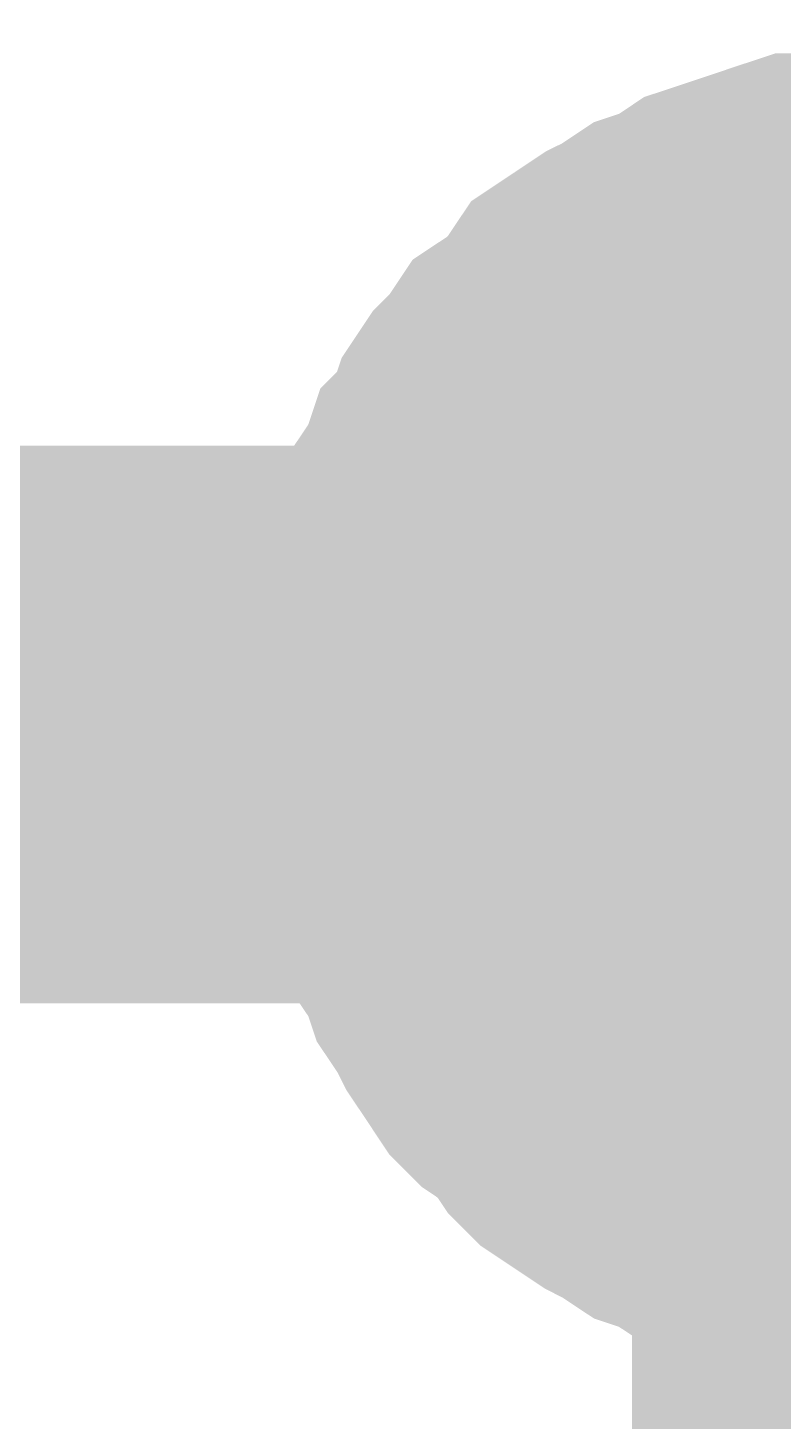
# Model space of a CAD drawing. Header units: inches. Extents: x 0 to 841, y 0 to 594.
# Drawn here: x 261.323 to 262.338, y 274.054 to 275.926 of the extents above; entities that cross this region are included whole.
import ezdxf

# ---------------------------------------------------------------- set-up
doc = ezdxf.new("R2010")
doc.units = ezdxf.units.IN
doc.layers.add('Sheet', color=255, linetype='Continuous')

msp = doc.modelspace()

# ---------------------------------------------------------------- linework, layer by layer
at = {"layer": 'Sheet'}
for points in [[(350.0049, 299.9983, 0.7493, 0.7493, 0), (312.5116, 299.9983, 0.7493, 0.7493, 0), (312.5116, 274.99, 0.7493, 0.7493, 0), (280.0152, 274.99, 0.7493, 0.7493, 0), (262.5093, 274.99, 0.7493, 0.7493, 0), (257.5125, 274.99, 0.7493, 0.7493, 0)], [(261.757, 274.99, 0.2997, 0.2997, 0), (261.757, 275.0349, 0.2997, 0.2997, 0), (261.757, 275.0686, 0.2997, 0.2997, 0), (261.7682, 275.1023, 0.2997, 0.2997, 0), (261.7682, 275.1472, 0.2997, 0.2997, 0), (261.7794, 275.1809, 0.2997, 0.2997, 0), (261.7907, 275.2146, 0.2997, 0.2997, 0), (261.8019, 275.2595, 0.2997, 0.2997, 0), (261.8131, 275.2932, 0.2997, 0.2997, 0), (261.8356, 275.3269, 0.2997, 0.2997, 0), (261.8468, 275.3606, 0.2997, 0.2997, 0), (261.8693, 275.3831, 0.2997, 0.2997, 0), (261.8805, 275.4167, 0.2997, 0.2997, 0), (261.903, 275.4504, 0.2997, 0.2997, 0), (261.9254, 275.4729, 0.2997, 0.2997, 0), (261.9479, 275.5066, 0.2997, 0.2997, 0), (261.9816, 275.529, 0.2997, 0.2997, 0), (262.004, 275.5515, 0.2997, 0.2997, 0), (262.0265, 275.5852, 0.2997, 0.2997, 0), (262.0602, 275.6076, 0.2997, 0.2997, 0), (262.0938, 275.6301, 0.2997, 0.2997, 0), (262.1163, 275.6413, 0.2997, 0.2997, 0), (262.15, 275.6638, 0.2997, 0.2997, 0), (262.1837, 275.675, 0.2997, 0.2997, 0), (262.2174, 275.6975, 0.2997, 0.2997, 0), (262.2511, 275.7087, 0.2997, 0.2997, 0), (262.2847, 275.7199, 0.2997, 0.2997, 0), (262.3184, 275.7312, 0.2997, 0.2997, 0), (262.3521, 275.7424, 0.2997, 0.2997, 0), (262.397, 275.7424, 0.2997, 0.2997, 0), (262.4307, 275.7536, 0.2997, 0.2997, 0), (262.4756, 275.7536, 0.2997, 0.2997, 0), (262.5093, 275.7536, 0.2997, 0.2997, 0)], [(261.757, 274.99, 0.2997, 0.2997, 0), (261.757, 275.0349, 0.2997, 0.2997, 0), (261.757, 275.0686, 0.2997, 0.2997, 0), (261.7682, 275.1023, 0.2997, 0.2997, 0), (261.7682, 275.1472, 0.2997, 0.2997, 0), (261.7794, 275.1809, 0.2997, 0.2997, 0), (261.7907, 275.2146, 0.2997, 0.2997, 0), (261.8019, 275.2595, 0.2997, 0.2997, 0), (261.8131, 275.2932, 0.2997, 0.2997, 0), (261.8356, 275.3269, 0.2997, 0.2997, 0), (261.8468, 275.3606, 0.2997, 0.2997, 0), (261.8693, 275.3831, 0.2997, 0.2997, 0), (261.8805, 275.4167, 0.2997, 0.2997, 0), (261.903, 275.4504, 0.2997, 0.2997, 0), (261.9254, 275.4729, 0.2997, 0.2997, 0), (261.9479, 275.5066, 0.2997, 0.2997, 0), (261.9816, 275.529, 0.2997, 0.2997, 0), (262.004, 275.5515, 0.2997, 0.2997, 0), (262.0265, 275.5852, 0.2997, 0.2997, 0), (262.0602, 275.6076, 0.2997, 0.2997, 0), (262.0938, 275.6301, 0.2997, 0.2997, 0), (262.1163, 275.6413, 0.2997, 0.2997, 0), (262.15, 275.6638, 0.2997, 0.2997, 0), (262.1837, 275.675, 0.2997, 0.2997, 0), (262.2174, 275.6975, 0.2997, 0.2997, 0), (262.2511, 275.7087, 0.2997, 0.2997, 0), (262.2847, 275.7199, 0.2997, 0.2997, 0), (262.3184, 275.7312, 0.2997, 0.2997, 0), (262.3521, 275.7424, 0.2997, 0.2997, 0), (262.397, 275.7424, 0.2997, 0.2997, 0), (262.4307, 275.7536, 0.2997, 0.2997, 0), (262.4756, 275.7536, 0.2997, 0.2997, 0), (262.5093, 275.7536, 0.2997, 0.2997, 0)], [(261.757, 274.99, 0.2997, 0.2997, 0), (261.757, 275.0349, 0.2997, 0.2997, 0), (261.757, 275.0686, 0.2997, 0.2997, 0), (261.7682, 275.1023, 0.2997, 0.2997, 0), (261.7682, 275.1472, 0.2997, 0.2997, 0), (261.7794, 275.1809, 0.2997, 0.2997, 0), (261.7907, 275.2146, 0.2997, 0.2997, 0), (261.8019, 275.2595, 0.2997, 0.2997, 0), (261.8131, 275.2932, 0.2997, 0.2997, 0), (261.8356, 275.3269, 0.2997, 0.2997, 0), (261.8468, 275.3606, 0.2997, 0.2997, 0), (261.8693, 275.3831, 0.2997, 0.2997, 0), (261.8805, 275.4167, 0.2997, 0.2997, 0), (261.903, 275.4504, 0.2997, 0.2997, 0), (261.9254, 275.4729, 0.2997, 0.2997, 0), (261.9479, 275.5066, 0.2997, 0.2997, 0), (261.9816, 275.529, 0.2997, 0.2997, 0), (262.004, 275.5515, 0.2997, 0.2997, 0), (262.0265, 275.5852, 0.2997, 0.2997, 0), (262.0602, 275.6076, 0.2997, 0.2997, 0), (262.0938, 275.6301, 0.2997, 0.2997, 0), (262.1163, 275.6413, 0.2997, 0.2997, 0), (262.15, 275.6638, 0.2997, 0.2997, 0), (262.1837, 275.675, 0.2997, 0.2997, 0), (262.2174, 275.6975, 0.2997, 0.2997, 0), (262.2511, 275.7087, 0.2997, 0.2997, 0), (262.2847, 275.7199, 0.2997, 0.2997, 0), (262.3184, 275.7312, 0.2997, 0.2997, 0), (262.3521, 275.7424, 0.2997, 0.2997, 0), (262.397, 275.7424, 0.2997, 0.2997, 0), (262.4307, 275.7536, 0.2997, 0.2997, 0), (262.4756, 275.7536, 0.2997, 0.2997, 0), (262.5093, 275.7536, 0.2997, 0.2997, 0)], [(261.757, 274.99, 0.0991, 0.0991, 0), (261.757, 275.0349, 0.0991, 0.0991, 0), (261.757, 275.0686, 0.0991, 0.0991, 0), (261.7682, 275.1023, 0.0991, 0.0991, 0), (261.7682, 275.1472, 0.0991, 0.0991, 0), (261.7794, 275.1809, 0.0991, 0.0991, 0), (261.7907, 275.2146, 0.0991, 0.0991, 0), (261.8019, 275.2595, 0.0991, 0.0991, 0), (261.8131, 275.2932, 0.0991, 0.0991, 0), (261.8356, 275.3269, 0.0991, 0.0991, 0), (261.8468, 275.3606, 0.0991, 0.0991, 0), (261.8693, 275.3831, 0.0991, 0.0991, 0), (261.8805, 275.4167, 0.0991, 0.0991, 0), (261.903, 275.4504, 0.0991, 0.0991, 0), (261.9254, 275.4729, 0.0991, 0.0991, 0), (261.9479, 275.5066, 0.0991, 0.0991, 0), (261.9816, 275.529, 0.0991, 0.0991, 0), (262.004, 275.5515, 0.0991, 0.0991, 0), (262.0265, 275.5852, 0.0991, 0.0991, 0), (262.0602, 275.6076, 0.0991, 0.0991, 0), (262.0938, 275.6301, 0.0991, 0.0991, 0), (262.1163, 275.6413, 0.0991, 0.0991, 0), (262.15, 275.6638, 0.0991, 0.0991, 0), (262.1837, 275.675, 0.0991, 0.0991, 0), (262.2174, 275.6975, 0.0991, 0.0991, 0), (262.2511, 275.7087, 0.0991, 0.0991, 0), (262.2847, 275.7199, 0.0991, 0.0991, 0), (262.3184, 275.7312, 0.0991, 0.0991, 0), (262.3521, 275.7424, 0.0991, 0.0991, 0), (262.397, 275.7424, 0.0991, 0.0991, 0)], [(261.757, 274.99, 0.0991, 0.0991, 0), (261.757, 275.0349, 0.0991, 0.0991, 0), (261.757, 275.0686, 0.0991, 0.0991, 0), (261.7682, 275.1023, 0.0991, 0.0991, 0), (261.7682, 275.1472, 0.0991, 0.0991, 0), (261.7794, 275.1809, 0.0991, 0.0991, 0), (261.7907, 275.2146, 0.0991, 0.0991, 0), (261.8019, 275.2595, 0.0991, 0.0991, 0), (261.8131, 275.2932, 0.0991, 0.0991, 0), (261.8356, 275.3269, 0.0991, 0.0991, 0), (261.8468, 275.3606, 0.0991, 0.0991, 0), (261.8693, 275.3831, 0.0991, 0.0991, 0), (261.8805, 275.4167, 0.0991, 0.0991, 0), (261.903, 275.4504, 0.0991, 0.0991, 0), (261.9254, 275.4729, 0.0991, 0.0991, 0), (261.9479, 275.5066, 0.0991, 0.0991, 0), (261.9816, 275.529, 0.0991, 0.0991, 0), (262.004, 275.5515, 0.0991, 0.0991, 0), (262.0265, 275.5852, 0.0991, 0.0991, 0), (262.0602, 275.6076, 0.0991, 0.0991, 0), (262.0938, 275.6301, 0.0991, 0.0991, 0), (262.1163, 275.6413, 0.0991, 0.0991, 0), (262.15, 275.6638, 0.0991, 0.0991, 0), (262.1837, 275.675, 0.0991, 0.0991, 0), (262.2174, 275.6975, 0.0991, 0.0991, 0), (262.2511, 275.7087, 0.0991, 0.0991, 0), (262.2847, 275.7199, 0.0991, 0.0991, 0), (262.3184, 275.7312, 0.0991, 0.0991, 0), (262.3521, 275.7424, 0.0991, 0.0991, 0), (262.397, 275.7424, 0.0991, 0.0991, 0)], [(261.757, 274.99, 0.0991, 0.0991, 0), (261.757, 275.0349, 0.0991, 0.0991, 0), (261.757, 275.0686, 0.0991, 0.0991, 0), (261.7682, 275.1023, 0.0991, 0.0991, 0), (261.7682, 275.1472, 0.0991, 0.0991, 0), (261.7794, 275.1809, 0.0991, 0.0991, 0), (261.7907, 275.2146, 0.0991, 0.0991, 0), (261.8019, 275.2595, 0.0991, 0.0991, 0), (261.8131, 275.2932, 0.0991, 0.0991, 0), (261.8356, 275.3269, 0.0991, 0.0991, 0), (261.8468, 275.3606, 0.0991, 0.0991, 0), (261.8693, 275.3831, 0.0991, 0.0991, 0), (261.8805, 275.4167, 0.0991, 0.0991, 0), (261.903, 275.4504, 0.0991, 0.0991, 0), (261.9254, 275.4729, 0.0991, 0.0991, 0), (261.9479, 275.5066, 0.0991, 0.0991, 0), (261.9816, 275.529, 0.0991, 0.0991, 0), (262.004, 275.5515, 0.0991, 0.0991, 0), (262.0265, 275.5852, 0.0991, 0.0991, 0), (262.0602, 275.6076, 0.0991, 0.0991, 0), (262.0938, 275.6301, 0.0991, 0.0991, 0), (262.1163, 275.6413, 0.0991, 0.0991, 0), (262.15, 275.6638, 0.0991, 0.0991, 0), (262.1837, 275.675, 0.0991, 0.0991, 0), (262.2174, 275.6975, 0.0991, 0.0991, 0), (262.2511, 275.7087, 0.0991, 0.0991, 0), (262.2847, 275.7199, 0.0991, 0.0991, 0), (262.3184, 275.7312, 0.0991, 0.0991, 0), (262.3521, 275.7424, 0.0991, 0.0991, 0), (262.397, 275.7424, 0.0991, 0.0991, 0)], [(262.004, 274.99, 0.2997, 0.2997, 0), (262.004, 275.0125, 0.2997, 0.2997, 0), (262.004, 275.0462, 0.2997, 0.2997, 0), (262.0152, 275.0686, 0.2997, 0.2997, 0), (262.0152, 275.0911, 0.2997, 0.2997, 0), (262.0152, 275.1135, 0.2997, 0.2997, 0), (262.0265, 275.1472, 0.2997, 0.2997, 0), (262.0377, 275.1697, 0.2997, 0.2997, 0), (262.0489, 275.1922, 0.2997, 0.2997, 0), (262.0602, 275.2146, 0.2997, 0.2997, 0), (262.0714, 275.2371, 0.2997, 0.2997, 0), (262.0826, 275.2595, 0.2997, 0.2997, 0), (262.0938, 275.282, 0.2997, 0.2997, 0), (262.1051, 275.2932, 0.2997, 0.2997, 0), (262.1275, 275.3157, 0.2997, 0.2997, 0), (262.1388, 275.3381, 0.2997, 0.2997, 0), (262.15, 275.3494, 0.2997, 0.2997, 0), (262.1725, 275.3718, 0.2997, 0.2997, 0), (262.1949, 275.3831, 0.2997, 0.2997, 0), (262.2061, 275.4055, 0.2997, 0.2997, 0), (262.2286, 275.4167, 0.2997, 0.2997, 0), (262.2511, 275.428, 0.2997, 0.2997, 0), (262.2735, 275.4392, 0.2997, 0.2997, 0), (262.296, 275.4504, 0.2997, 0.2997, 0), (262.3184, 275.4617, 0.2997, 0.2997, 0), (262.3409, 275.4729, 0.2997, 0.2997, 0), (262.3633, 275.4841, 0.2997, 0.2997, 0), (262.3858, 275.4953, 0.2997, 0.2997, 0), (262.4083, 275.4953, 0.2997, 0.2997, 0), (262.4307, 275.4953, 0.2997, 0.2997, 0), (262.4644, 275.5066, 0.2997, 0.2997, 0), (262.4869, 275.5066, 0.2997, 0.2997, 0), (262.5093, 275.5066, 0.2997, 0.2997, 0)], [(262.004, 274.99, 0.2997, 0.2997, 0), (262.004, 275.0125, 0.2997, 0.2997, 0), (262.004, 275.0462, 0.2997, 0.2997, 0), (262.0152, 275.0686, 0.2997, 0.2997, 0), (262.0152, 275.0911, 0.2997, 0.2997, 0), (262.0152, 275.1135, 0.2997, 0.2997, 0), (262.0265, 275.1472, 0.2997, 0.2997, 0), (262.0377, 275.1697, 0.2997, 0.2997, 0), (262.0489, 275.1922, 0.2997, 0.2997, 0), (262.0602, 275.2146, 0.2997, 0.2997, 0), (262.0714, 275.2371, 0.2997, 0.2997, 0), (262.0826, 275.2595, 0.2997, 0.2997, 0), (262.0938, 275.282, 0.2997, 0.2997, 0), (262.1051, 275.2932, 0.2997, 0.2997, 0), (262.1275, 275.3157, 0.2997, 0.2997, 0), (262.1388, 275.3381, 0.2997, 0.2997, 0), (262.15, 275.3494, 0.2997, 0.2997, 0), (262.1725, 275.3718, 0.2997, 0.2997, 0), (262.1949, 275.3831, 0.2997, 0.2997, 0), (262.2061, 275.4055, 0.2997, 0.2997, 0), (262.2286, 275.4167, 0.2997, 0.2997, 0), (262.2511, 275.428, 0.2997, 0.2997, 0), (262.2735, 275.4392, 0.2997, 0.2997, 0), (262.296, 275.4504, 0.2997, 0.2997, 0), (262.3184, 275.4617, 0.2997, 0.2997, 0), (262.3409, 275.4729, 0.2997, 0.2997, 0), (262.3633, 275.4841, 0.2997, 0.2997, 0), (262.3858, 275.4953, 0.2997, 0.2997, 0), (262.4083, 275.4953, 0.2997, 0.2997, 0), (262.4307, 275.4953, 0.2997, 0.2997, 0), (262.4644, 275.5066, 0.2997, 0.2997, 0), (262.4869, 275.5066, 0.2997, 0.2997, 0), (262.5093, 275.5066, 0.2997, 0.2997, 0)], [(262.004, 274.99, 0.0991, 0.0991, 0), (262.004, 275.0125, 0.0991, 0.0991, 0), (262.004, 275.0462, 0.0991, 0.0991, 0), (262.0152, 275.0686, 0.0991, 0.0991, 0), (262.0152, 275.0911, 0.0991, 0.0991, 0), (262.0152, 275.1135, 0.0991, 0.0991, 0), (262.0265, 275.1472, 0.0991, 0.0991, 0), (262.0377, 275.1697, 0.0991, 0.0991, 0), (262.0489, 275.1922, 0.0991, 0.0991, 0), (262.0602, 275.2146, 0.0991, 0.0991, 0), (262.0714, 275.2371, 0.0991, 0.0991, 0), (262.0826, 275.2595, 0.0991, 0.0991, 0), (262.0938, 275.282, 0.0991, 0.0991, 0), (262.1051, 275.2932, 0.0991, 0.0991, 0), (262.1275, 275.3157, 0.0991, 0.0991, 0), (262.1388, 275.3381, 0.0991, 0.0991, 0), (262.15, 275.3494, 0.0991, 0.0991, 0), (262.1725, 275.3718, 0.0991, 0.0991, 0), (262.1949, 275.3831, 0.0991, 0.0991, 0), (262.2061, 275.4055, 0.0991, 0.0991, 0), (262.2286, 275.4167, 0.0991, 0.0991, 0), (262.2511, 275.428, 0.0991, 0.0991, 0), (262.2735, 275.4392, 0.0991, 0.0991, 0), (262.296, 275.4504, 0.0991, 0.0991, 0), (262.3184, 275.4617, 0.0991, 0.0991, 0), (262.3409, 275.4729, 0.0991, 0.0991, 0), (262.3633, 275.4841, 0.0991, 0.0991, 0), (262.3858, 275.4953, 0.0991, 0.0991, 0), (262.4083, 275.4953, 0.0991, 0.0991, 0)], [(262.004, 274.99, 0.0991, 0.0991, 0), (262.004, 275.0125, 0.0991, 0.0991, 0), (262.004, 275.0462, 0.0991, 0.0991, 0), (262.0152, 275.0686, 0.0991, 0.0991, 0), (262.0152, 275.0911, 0.0991, 0.0991, 0), (262.0152, 275.1135, 0.0991, 0.0991, 0), (262.0265, 275.1472, 0.0991, 0.0991, 0), (262.0377, 275.1697, 0.0991, 0.0991, 0), (262.0489, 275.1922, 0.0991, 0.0991, 0), (262.0602, 275.2146, 0.0991, 0.0991, 0), (262.0714, 275.2371, 0.0991, 0.0991, 0), (262.0826, 275.2595, 0.0991, 0.0991, 0), (262.0938, 275.282, 0.0991, 0.0991, 0), (262.1051, 275.2932, 0.0991, 0.0991, 0), (262.1275, 275.3157, 0.0991, 0.0991, 0), (262.1388, 275.3381, 0.0991, 0.0991, 0), (262.15, 275.3494, 0.0991, 0.0991, 0), (262.1725, 275.3718, 0.0991, 0.0991, 0), (262.1949, 275.3831, 0.0991, 0.0991, 0), (262.2061, 275.4055, 0.0991, 0.0991, 0), (262.2286, 275.4167, 0.0991, 0.0991, 0), (262.2511, 275.428, 0.0991, 0.0991, 0), (262.2735, 275.4392, 0.0991, 0.0991, 0), (262.296, 275.4504, 0.0991, 0.0991, 0), (262.3184, 275.4617, 0.0991, 0.0991, 0), (262.3409, 275.4729, 0.0991, 0.0991, 0), (262.3633, 275.4841, 0.0991, 0.0991, 0), (262.3858, 275.4953, 0.0991, 0.0991, 0), (262.4083, 275.4953, 0.0991, 0.0991, 0)], [(262.5093, 274.99, 0.7493, 0.7493, 0), (262.5093, 269.4988, 0.7493, 0.7493, 0)], [(262.5093, 274.2376, 0.2997, 0.2997, 0), (262.4756, 274.2376, 0.2997, 0.2997, 0), (262.4307, 274.2376, 0.2997, 0.2997, 0), (262.397, 274.2489, 0.2997, 0.2997, 0), (262.3521, 274.2489, 0.2997, 0.2997, 0), (262.3184, 274.2601, 0.2997, 0.2997, 0), (262.2847, 274.2713, 0.2997, 0.2997, 0), (262.2511, 274.2826, 0.2997, 0.2997, 0), (262.2174, 274.2938, 0.2997, 0.2997, 0), (262.1837, 274.3162, 0.2997, 0.2997, 0), (262.15, 274.3275, 0.2997, 0.2997, 0), (262.1163, 274.3499, 0.2997, 0.2997, 0), (262.0938, 274.3612, 0.2997, 0.2997, 0), (262.0602, 274.3836, 0.2997, 0.2997, 0), (262.0265, 274.4061, 0.2997, 0.2997, 0), (262.004, 274.4285, 0.2997, 0.2997, 0), (261.9816, 274.4622, 0.2997, 0.2997, 0), (261.9479, 274.4847, 0.2997, 0.2997, 0), (261.9254, 274.5071, 0.2997, 0.2997, 0), (261.903, 274.5408, 0.2997, 0.2997, 0), (261.8805, 274.5745, 0.2997, 0.2997, 0), (261.8693, 274.597, 0.2997, 0.2997, 0), (261.8468, 274.6307, 0.2997, 0.2997, 0), (261.8356, 274.6644, 0.2997, 0.2997, 0), (261.8131, 274.698, 0.2997, 0.2997, 0), (261.8019, 274.7317, 0.2997, 0.2997, 0), (261.7907, 274.7654, 0.2997, 0.2997, 0), (261.7794, 274.7991, 0.2997, 0.2997, 0), (261.7682, 274.8328, 0.2997, 0.2997, 0), (261.7682, 274.8777, 0.2997, 0.2997, 0), (261.757, 274.9114, 0.2997, 0.2997, 0), (261.757, 274.9563, 0.2997, 0.2997, 0), (261.757, 274.99, 0.2997, 0.2997, 0)], [(261.757, 274.99, 0.2997, 0.2997, 0), (261.757, 274.99, 0.2997, 0.2997, 0)], [(262.5093, 274.2376, 0.2997, 0.2997, 0), (262.4756, 274.2376, 0.2997, 0.2997, 0), (262.4307, 274.2376, 0.2997, 0.2997, 0), (262.397, 274.2489, 0.2997, 0.2997, 0), (262.3521, 274.2489, 0.2997, 0.2997, 0), (262.3184, 274.2601, 0.2997, 0.2997, 0), (262.2847, 274.2713, 0.2997, 0.2997, 0), (262.2511, 274.2826, 0.2997, 0.2997, 0), (262.2174, 274.2938, 0.2997, 0.2997, 0), (262.1837, 274.3162, 0.2997, 0.2997, 0), (262.15, 274.3275, 0.2997, 0.2997, 0), (262.1163, 274.3499, 0.2997, 0.2997, 0), (262.0938, 274.3612, 0.2997, 0.2997, 0), (262.0602, 274.3836, 0.2997, 0.2997, 0), (262.0265, 274.4061, 0.2997, 0.2997, 0), (262.004, 274.4285, 0.2997, 0.2997, 0), (261.9816, 274.4622, 0.2997, 0.2997, 0), (261.9479, 274.4847, 0.2997, 0.2997, 0), (261.9254, 274.5071, 0.2997, 0.2997, 0), (261.903, 274.5408, 0.2997, 0.2997, 0), (261.8805, 274.5745, 0.2997, 0.2997, 0), (261.8693, 274.597, 0.2997, 0.2997, 0), (261.8468, 274.6307, 0.2997, 0.2997, 0), (261.8356, 274.6644, 0.2997, 0.2997, 0), (261.8131, 274.698, 0.2997, 0.2997, 0), (261.8019, 274.7317, 0.2997, 0.2997, 0), (261.7907, 274.7654, 0.2997, 0.2997, 0), (261.7794, 274.7991, 0.2997, 0.2997, 0), (261.7682, 274.8328, 0.2997, 0.2997, 0), (261.7682, 274.8777, 0.2997, 0.2997, 0), (261.757, 274.9114, 0.2997, 0.2997, 0), (261.757, 274.9563, 0.2997, 0.2997, 0), (261.757, 274.99, 0.2997, 0.2997, 0)], [(261.757, 274.99, 0.2997, 0.2997, 0), (261.757, 274.99, 0.2997, 0.2997, 0)], [(262.5093, 274.2376, 0.2997, 0.2997, 0), (262.4756, 274.2376, 0.2997, 0.2997, 0), (262.4307, 274.2376, 0.2997, 0.2997, 0), (262.397, 274.2489, 0.2997, 0.2997, 0), (262.3521, 274.2489, 0.2997, 0.2997, 0), (262.3184, 274.2601, 0.2997, 0.2997, 0), (262.2847, 274.2713, 0.2997, 0.2997, 0), (262.2511, 274.2826, 0.2997, 0.2997, 0), (262.2174, 274.2938, 0.2997, 0.2997, 0), (262.1837, 274.3162, 0.2997, 0.2997, 0), (262.15, 274.3275, 0.2997, 0.2997, 0), (262.1163, 274.3499, 0.2997, 0.2997, 0), (262.0938, 274.3612, 0.2997, 0.2997, 0), (262.0602, 274.3836, 0.2997, 0.2997, 0), (262.0265, 274.4061, 0.2997, 0.2997, 0), (262.004, 274.4285, 0.2997, 0.2997, 0), (261.9816, 274.4622, 0.2997, 0.2997, 0), (261.9479, 274.4847, 0.2997, 0.2997, 0), (261.9254, 274.5071, 0.2997, 0.2997, 0), (261.903, 274.5408, 0.2997, 0.2997, 0), (261.8805, 274.5745, 0.2997, 0.2997, 0), (261.8693, 274.597, 0.2997, 0.2997, 0), (261.8468, 274.6307, 0.2997, 0.2997, 0), (261.8356, 274.6644, 0.2997, 0.2997, 0), (261.8131, 274.698, 0.2997, 0.2997, 0), (261.8019, 274.7317, 0.2997, 0.2997, 0), (261.7907, 274.7654, 0.2997, 0.2997, 0), (261.7794, 274.7991, 0.2997, 0.2997, 0), (261.7682, 274.8328, 0.2997, 0.2997, 0), (261.7682, 274.8777, 0.2997, 0.2997, 0), (261.757, 274.9114, 0.2997, 0.2997, 0), (261.757, 274.9563, 0.2997, 0.2997, 0), (261.757, 274.99, 0.2997, 0.2997, 0)], [(261.757, 274.99, 0.2997, 0.2997, 0), (261.757, 274.99, 0.2997, 0.2997, 0)], [(262.5093, 274.4847, 0.2997, 0.2997, 0), (262.4869, 274.4847, 0.2997, 0.2997, 0), (262.4644, 274.4847, 0.2997, 0.2997, 0), (262.4307, 274.4959, 0.2997, 0.2997, 0), (262.4083, 274.4959, 0.2997, 0.2997, 0), (262.3858, 274.4959, 0.2997, 0.2997, 0), (262.3633, 274.5071, 0.2997, 0.2997, 0), (262.3409, 274.5184, 0.2997, 0.2997, 0), (262.3184, 274.5296, 0.2997, 0.2997, 0), (262.296, 274.5296, 0.2997, 0.2997, 0), (262.2735, 274.5408, 0.2997, 0.2997, 0), (262.2511, 274.5521, 0.2997, 0.2997, 0), (262.2286, 274.5745, 0.2997, 0.2997, 0), (262.2061, 274.5858, 0.2997, 0.2997, 0), (262.1949, 274.597, 0.2997, 0.2997, 0), (262.1725, 274.6194, 0.2997, 0.2997, 0), (262.15, 274.6307, 0.2997, 0.2997, 0), (262.1388, 274.6531, 0.2997, 0.2997, 0), (262.1275, 274.6644, 0.2997, 0.2997, 0), (262.1051, 274.6868, 0.2997, 0.2997, 0), (262.0938, 274.7093, 0.2997, 0.2997, 0), (262.0826, 274.7317, 0.2997, 0.2997, 0), (262.0714, 274.743, 0.2997, 0.2997, 0), (262.0602, 274.7654, 0.2997, 0.2997, 0), (262.0489, 274.7879, 0.2997, 0.2997, 0), (262.0377, 274.8103, 0.2997, 0.2997, 0), (262.0265, 274.844, 0.2997, 0.2997, 0), (262.0152, 274.8665, 0.2997, 0.2997, 0), (262.0152, 274.889, 0.2997, 0.2997, 0), (262.0152, 274.9114, 0.2997, 0.2997, 0), (262.004, 274.9339, 0.2997, 0.2997, 0), (262.004, 274.9676, 0.2997, 0.2997, 0), (262.004, 274.99, 0.2997, 0.2997, 0)], [(262.004, 274.99, 0.2997, 0.2997, 0), (262.004, 274.99, 0.2997, 0.2997, 0)], [(262.5093, 274.4847, 0.2997, 0.2997, 0), (262.4869, 274.4847, 0.2997, 0.2997, 0), (262.4644, 274.4847, 0.2997, 0.2997, 0), (262.4307, 274.4959, 0.2997, 0.2997, 0), (262.4083, 274.4959, 0.2997, 0.2997, 0), (262.3858, 274.4959, 0.2997, 0.2997, 0), (262.3633, 274.5071, 0.2997, 0.2997, 0), (262.3409, 274.5184, 0.2997, 0.2997, 0), (262.3184, 274.5296, 0.2997, 0.2997, 0), (262.296, 274.5296, 0.2997, 0.2997, 0), (262.2735, 274.5408, 0.2997, 0.2997, 0), (262.2511, 274.5521, 0.2997, 0.2997, 0), (262.2286, 274.5745, 0.2997, 0.2997, 0), (262.2061, 274.5858, 0.2997, 0.2997, 0), (262.1949, 274.597, 0.2997, 0.2997, 0), (262.1725, 274.6194, 0.2997, 0.2997, 0), (262.15, 274.6307, 0.2997, 0.2997, 0), (262.1388, 274.6531, 0.2997, 0.2997, 0), (262.1275, 274.6644, 0.2997, 0.2997, 0), (262.1051, 274.6868, 0.2997, 0.2997, 0), (262.0938, 274.7093, 0.2997, 0.2997, 0), (262.0826, 274.7317, 0.2997, 0.2997, 0), (262.0714, 274.743, 0.2997, 0.2997, 0), (262.0602, 274.7654, 0.2997, 0.2997, 0), (262.0489, 274.7879, 0.2997, 0.2997, 0), (262.0377, 274.8103, 0.2997, 0.2997, 0), (262.0265, 274.844, 0.2997, 0.2997, 0), (262.0152, 274.8665, 0.2997, 0.2997, 0), (262.0152, 274.889, 0.2997, 0.2997, 0), (262.0152, 274.9114, 0.2997, 0.2997, 0), (262.004, 274.9339, 0.2997, 0.2997, 0), (262.004, 274.9676, 0.2997, 0.2997, 0), (262.004, 274.99, 0.2997, 0.2997, 0)], [(262.004, 274.99, 0.2997, 0.2997, 0), (262.004, 274.99, 0.2997, 0.2997, 0)], [(262.397, 274.2489, 0.0991, 0.0991, 0), (262.3521, 274.2489, 0.0991, 0.0991, 0), (262.3184, 274.2601, 0.0991, 0.0991, 0), (262.2847, 274.2713, 0.0991, 0.0991, 0), (262.2511, 274.2826, 0.0991, 0.0991, 0), (262.2174, 274.2938, 0.0991, 0.0991, 0), (262.1837, 274.3162, 0.0991, 0.0991, 0), (262.15, 274.3275, 0.0991, 0.0991, 0), (262.1163, 274.3499, 0.0991, 0.0991, 0), (262.0938, 274.3612, 0.0991, 0.0991, 0), (262.0602, 274.3836, 0.0991, 0.0991, 0), (262.0265, 274.4061, 0.0991, 0.0991, 0), (262.004, 274.4285, 0.0991, 0.0991, 0), (261.9816, 274.4622, 0.0991, 0.0991, 0), (261.9479, 274.4847, 0.0991, 0.0991, 0), (261.9254, 274.5071, 0.0991, 0.0991, 0), (261.903, 274.5408, 0.0991, 0.0991, 0), (261.8805, 274.5745, 0.0991, 0.0991, 0), (261.8693, 274.597, 0.0991, 0.0991, 0), (261.8468, 274.6307, 0.0991, 0.0991, 0), (261.8356, 274.6644, 0.0991, 0.0991, 0), (261.8131, 274.698, 0.0991, 0.0991, 0), (261.8019, 274.7317, 0.0991, 0.0991, 0), (261.7907, 274.7654, 0.0991, 0.0991, 0), (261.7794, 274.7991, 0.0991, 0.0991, 0), (261.7682, 274.8328, 0.0991, 0.0991, 0), (261.7682, 274.8777, 0.0991, 0.0991, 0), (261.757, 274.9114, 0.0991, 0.0991, 0), (261.757, 274.9563, 0.0991, 0.0991, 0), (261.757, 274.99, 0.0991, 0.0991, 0)], [(261.757, 274.99, 0.0991, 0.0991, 0), (261.757, 274.99, 0.0991, 0.0991, 0)], [(262.397, 274.2489, 0.0991, 0.0991, 0), (262.3521, 274.2489, 0.0991, 0.0991, 0), (262.3184, 274.2601, 0.0991, 0.0991, 0), (262.2847, 274.2713, 0.0991, 0.0991, 0), (262.2511, 274.2826, 0.0991, 0.0991, 0), (262.2174, 274.2938, 0.0991, 0.0991, 0), (262.1837, 274.3162, 0.0991, 0.0991, 0), (262.15, 274.3275, 0.0991, 0.0991, 0), (262.1163, 274.3499, 0.0991, 0.0991, 0), (262.0938, 274.3612, 0.0991, 0.0991, 0), (262.0602, 274.3836, 0.0991, 0.0991, 0), (262.0265, 274.4061, 0.0991, 0.0991, 0), (262.004, 274.4285, 0.0991, 0.0991, 0), (261.9816, 274.4622, 0.0991, 0.0991, 0), (261.9479, 274.4847, 0.0991, 0.0991, 0), (261.9254, 274.5071, 0.0991, 0.0991, 0), (261.903, 274.5408, 0.0991, 0.0991, 0), (261.8805, 274.5745, 0.0991, 0.0991, 0), (261.8693, 274.597, 0.0991, 0.0991, 0), (261.8468, 274.6307, 0.0991, 0.0991, 0), (261.8356, 274.6644, 0.0991, 0.0991, 0), (261.8131, 274.698, 0.0991, 0.0991, 0), (261.8019, 274.7317, 0.0991, 0.0991, 0), (261.7907, 274.7654, 0.0991, 0.0991, 0), (261.7794, 274.7991, 0.0991, 0.0991, 0), (261.7682, 274.8328, 0.0991, 0.0991, 0), (261.7682, 274.8777, 0.0991, 0.0991, 0), (261.757, 274.9114, 0.0991, 0.0991, 0), (261.757, 274.9563, 0.0991, 0.0991, 0), (261.757, 274.99, 0.0991, 0.0991, 0)], [(261.757, 274.99, 0.0991, 0.0991, 0), (261.757, 274.99, 0.0991, 0.0991, 0)], [(262.397, 274.2489, 0.0991, 0.0991, 0), (262.3521, 274.2489, 0.0991, 0.0991, 0), (262.3184, 274.2601, 0.0991, 0.0991, 0), (262.2847, 274.2713, 0.0991, 0.0991, 0), (262.2511, 274.2826, 0.0991, 0.0991, 0), (262.2174, 274.2938, 0.0991, 0.0991, 0), (262.1837, 274.3162, 0.0991, 0.0991, 0), (262.15, 274.3275, 0.0991, 0.0991, 0), (262.1163, 274.3499, 0.0991, 0.0991, 0), (262.0938, 274.3612, 0.0991, 0.0991, 0), (262.0602, 274.3836, 0.0991, 0.0991, 0), (262.0265, 274.4061, 0.0991, 0.0991, 0), (262.004, 274.4285, 0.0991, 0.0991, 0), (261.9816, 274.4622, 0.0991, 0.0991, 0), (261.9479, 274.4847, 0.0991, 0.0991, 0), (261.9254, 274.5071, 0.0991, 0.0991, 0), (261.903, 274.5408, 0.0991, 0.0991, 0), (261.8805, 274.5745, 0.0991, 0.0991, 0), (261.8693, 274.597, 0.0991, 0.0991, 0), (261.8468, 274.6307, 0.0991, 0.0991, 0), (261.8356, 274.6644, 0.0991, 0.0991, 0), (261.8131, 274.698, 0.0991, 0.0991, 0), (261.8019, 274.7317, 0.0991, 0.0991, 0), (261.7907, 274.7654, 0.0991, 0.0991, 0), (261.7794, 274.7991, 0.0991, 0.0991, 0), (261.7682, 274.8328, 0.0991, 0.0991, 0), (261.7682, 274.8777, 0.0991, 0.0991, 0), (261.757, 274.9114, 0.0991, 0.0991, 0), (261.757, 274.9563, 0.0991, 0.0991, 0), (261.757, 274.99, 0.0991, 0.0991, 0)], [(261.757, 274.99, 0.0991, 0.0991, 0), (261.757, 274.99, 0.0991, 0.0991, 0)], [(262.4083, 274.4959, 0.0991, 0.0991, 0), (262.3858, 274.4959, 0.0991, 0.0991, 0), (262.3633, 274.5071, 0.0991, 0.0991, 0), (262.3409, 274.5184, 0.0991, 0.0991, 0), (262.3184, 274.5296, 0.0991, 0.0991, 0), (262.296, 274.5296, 0.0991, 0.0991, 0), (262.2735, 274.5408, 0.0991, 0.0991, 0), (262.2511, 274.5521, 0.0991, 0.0991, 0), (262.2286, 274.5745, 0.0991, 0.0991, 0), (262.2061, 274.5858, 0.0991, 0.0991, 0), (262.1949, 274.597, 0.0991, 0.0991, 0), (262.1725, 274.6194, 0.0991, 0.0991, 0), (262.15, 274.6307, 0.0991, 0.0991, 0), (262.1388, 274.6531, 0.0991, 0.0991, 0), (262.1275, 274.6644, 0.0991, 0.0991, 0), (262.1051, 274.6868, 0.0991, 0.0991, 0), (262.0938, 274.7093, 0.0991, 0.0991, 0), (262.0826, 274.7317, 0.0991, 0.0991, 0), (262.0714, 274.743, 0.0991, 0.0991, 0), (262.0602, 274.7654, 0.0991, 0.0991, 0), (262.0489, 274.7879, 0.0991, 0.0991, 0), (262.0377, 274.8103, 0.0991, 0.0991, 0), (262.0265, 274.844, 0.0991, 0.0991, 0), (262.0152, 274.8665, 0.0991, 0.0991, 0), (262.0152, 274.889, 0.0991, 0.0991, 0), (262.0152, 274.9114, 0.0991, 0.0991, 0), (262.004, 274.9339, 0.0991, 0.0991, 0), (262.004, 274.9676, 0.0991, 0.0991, 0), (262.004, 274.99, 0.0991, 0.0991, 0)], [(262.004, 274.99, 0.0991, 0.0991, 0), (262.004, 274.99, 0.0991, 0.0991, 0)], [(262.4083, 274.4959, 0.0991, 0.0991, 0), (262.3858, 274.4959, 0.0991, 0.0991, 0), (262.3633, 274.5071, 0.0991, 0.0991, 0), (262.3409, 274.5184, 0.0991, 0.0991, 0), (262.3184, 274.5296, 0.0991, 0.0991, 0), (262.296, 274.5296, 0.0991, 0.0991, 0), (262.2735, 274.5408, 0.0991, 0.0991, 0), (262.2511, 274.5521, 0.0991, 0.0991, 0), (262.2286, 274.5745, 0.0991, 0.0991, 0), (262.2061, 274.5858, 0.0991, 0.0991, 0), (262.1949, 274.597, 0.0991, 0.0991, 0), (262.1725, 274.6194, 0.0991, 0.0991, 0), (262.15, 274.6307, 0.0991, 0.0991, 0), (262.1388, 274.6531, 0.0991, 0.0991, 0), (262.1275, 274.6644, 0.0991, 0.0991, 0), (262.1051, 274.6868, 0.0991, 0.0991, 0), (262.0938, 274.7093, 0.0991, 0.0991, 0), (262.0826, 274.7317, 0.0991, 0.0991, 0), (262.0714, 274.743, 0.0991, 0.0991, 0), (262.0602, 274.7654, 0.0991, 0.0991, 0), (262.0489, 274.7879, 0.0991, 0.0991, 0), (262.0377, 274.8103, 0.0991, 0.0991, 0), (262.0265, 274.844, 0.0991, 0.0991, 0), (262.0152, 274.8665, 0.0991, 0.0991, 0), (262.0152, 274.889, 0.0991, 0.0991, 0), (262.0152, 274.9114, 0.0991, 0.0991, 0), (262.004, 274.9339, 0.0991, 0.0991, 0), (262.004, 274.9676, 0.0991, 0.0991, 0), (262.004, 274.99, 0.0991, 0.0991, 0)], [(262.004, 274.99, 0.0991, 0.0991, 0), (262.004, 274.99, 0.0991, 0.0991, 0)]]:
    msp.add_lwpolyline(points, format="xyseb", dxfattribs=at)
msp.add_lwpolyline([(262.246, 275, 0.508, 0.508, 1), (262.754, 275, 0.508, 0.508, 1)], format="xyseb", close=True, dxfattribs=at)

doc.saveas('drawing.dxf')
